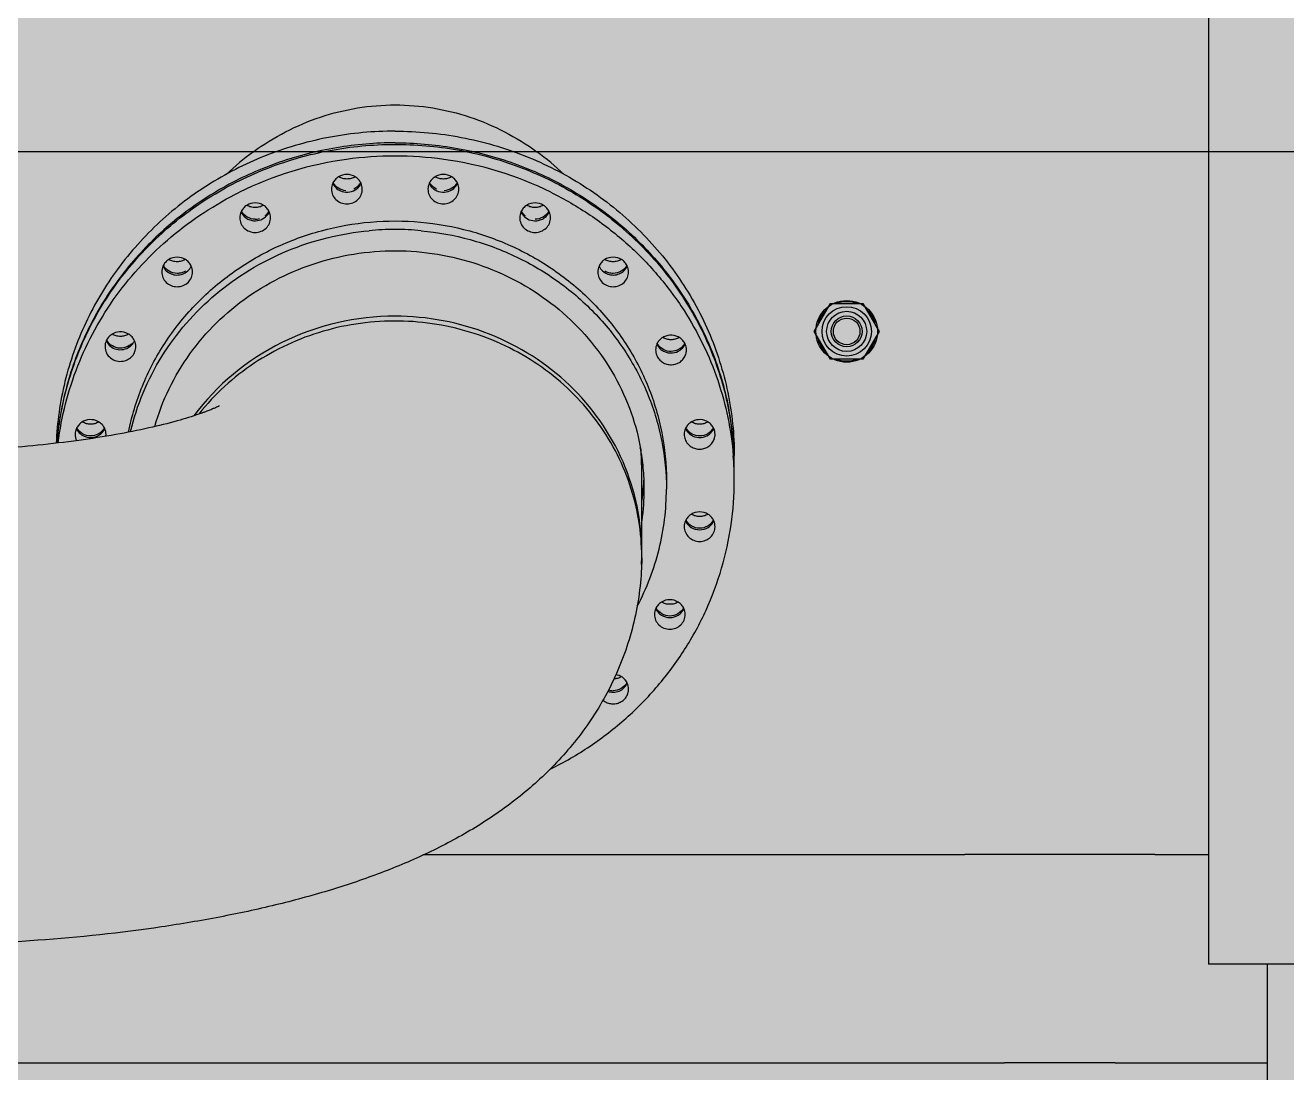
# Model space of a CAD drawing. Extents: x -18489 to 195597, y -1599 to 112111.
# Drawn here: x -14436.7 to -14306.9, y 3020.6 to 3128.3 of the extents above; entities that cross this region are included whole.
import ezdxf

# ---------------------------------------------------------------- set-up
doc = ezdxf.new("R2010")
doc.units = 0
doc.header["$LTSCALE"] = 100
for name, color, linetype in [('188K-SM-03-F10-MECH-EQ-Y2257103$0$0 Xref', 8, 'Continuous'), ('188K-SM-03-F10-MECH-EQ-Y2257103$0$M-EQU-FOUNDATION', 8, 'Continuous'), ('188K-SM-03-F10-MECH-EQ-Y2257103$0$Micron CUP L10 HVAC EQU$0$M-MECH-EQU', 136, 'Continuous'), ('188K-SM-03-F10-MECH-EQ-Y2257103$0$Micron CUP L10 HVAC EQU$0$M-PHASE1 AREA', 252, 'Continuous')]:
    doc.layers.add(name, color=color, linetype=linetype)

# ---------------------------------------------------------------- blocks, each defined once
blk = doc.blocks.new('188K-SM-03-F10-MECH-EQ-Y2257103$0$Micron CUP L10 HVAC EQU$0$A$C0c53ceb0')
at = {"layer": '188K-SM-03-F10-MECH-EQ-Y2257103$0$Micron CUP L10 HVAC EQU$0$M-PHASE1 AREA'}
for p, q in [((18281.63439, 22814.65005), (18281.63439, 21143.4106)), ((18509.19987, 21979.03032), (13383.58898, 21979.03032)), ((17876.02417, 21794.22501), (17892.84617, 21822.76994)), ((17892.84617, 21822.76994), (17925.80701, 21822.76994)), ((17925.80701, 21822.76994), (17942.62901, 21794.22501)), ((17892.84617, 21765.68008), (17876.02417, 21794.22501)), ((17942.62901, 21794.22501), (17925.80701, 21765.68008)), ((17925.80701, 21765.68008), (17892.84617, 21765.68008)), ((17696.90516, 21674.2457), (17696.88183, 21674.54353)), ((17697.59315, 21674.30295), (17697.56584, 21674.60126)), ((17698.54863, 21653.26402), (17698.51242, 21653.72633)), ((17698.54863, 21653.26402), (17698.54817, 21653.7264)), ((17698.54863, 21567.06905), (17698.54863, 21650.35721)), ((17698.38867, 21554.50704), (17698.51387, 21562.13201)), ((17473.33362, 21256.24174), (18030.99638, 21256.24174)), ((18226.19482, 21256.24174), (18030.99638, 21256.24174)), ((18226.19482, 21256.24174), (18281.63439, 21256.24174)), ((18382.32831, 21143.4106), (18281.63439, 21143.4106)), ((18341.73308, 21143.4106), (18341.73308, 19696.93438)), ((16776.01083, 21041.81762), (18071.65559, 21041.81762)), ((18185.53562, 21041.81762), (18071.65559, 21041.81762)), ((18185.53562, 21041.81762), (18341.73308, 21041.81762))]:
    blk.add_line(p, q, dxfattribs=at)
for radius in [31.71789, 25.37327, 20.61578, 15.85829, 13.67619]:
    blk.add_circle((17909.32659, 21794.22501), radius, dxfattribs=at)
for centre, radius, start, end in [((17455.89868, 21762.85243), 267.08822, 125.96385951, 133.81173744), ((17444.03774, 21614.3274), 360.1777, 97.84406711, 116.25718677), ((17444.81592, 21610.06271), 364.50875, 82.1262458, 97.8737542), ((17445.59411, 21614.3274), 360.1777, 63.74281323, 82.15593289), ((17433.73317, 21762.85243), 267.08822, 46.18826256, 54.03614049), ((17393.98118, 21940.47677), 14.63923, 155.44383434, 179.94222898), ((17396.41932, 21940.47677), 14.63923, 0.05777102, 24.55616566), ((17493.21253, 21940.47677), 14.63923, 155.44383434, 179.94222898), ((17495.65067, 21940.47677), 14.63923, 0.05777102, 24.55616566), ((17299.60656, 21911.13953), 14.63923, 155.44383434, 179.94222898), ((17300.81684, 21926.2084), 16.61113, 270.03031748, 285.36463392), ((17301.71644, 21923.33249), 14.99894, 325.23159701, 335.45378192), ((17302.04469, 21911.13953), 14.63923, 0.05777102, 24.55616566), ((17587.58716, 21911.13953), 14.63923, 155.44383434, 179.94222898), ((17587.91541, 21923.33249), 14.99894, 204.54621808, 214.76840299), ((17590.02529, 21911.13953), 14.63923, 0.05777102, 24.55616566), ((17444.82063, 21607.25376), 291.77457, 90.00092373, 95.28280198), ((17444.81122, 21607.25376), 291.77457, 84.71719802, 89.99907627), ((17219.32671, 21855.33678), 14.63923, 155.44383434, 179.94222898), ((17221.76485, 21855.33678), 14.63923, 0.05777102, 24.55616566), ((17667.867, 21855.33678), 14.63923, 155.44383434, 179.94222898), ((17670.30514, 21855.33678), 14.63923, 0.05777102, 24.55616566), ((17909.32659, 21794.22501), 30.4679, 129.86361756, 169.03080056), ((17909.32659, 21794.22501), 30.4679, 69.62238986, 110.37761014), ((17909.32659, 21794.22501), 30.4679, 10.96919944, 50.13638244), ((17160.99998, 21778.53089), 14.63923, 155.44383434, 179.94222898), ((17163.16021, 21778.41086), 14.9419, 24.53191616, 30.36360482), ((17163.43812, 21778.53089), 14.63923, 0.05777102, 24.55616566), ((17727.4128, 21775.1183), 14.63923, 155.44383434, 179.94222898), ((17727.70511, 21774.99084), 14.95808, 148.39790366, 155.46508083), ((17727.74358, 21787.3127), 15.00184, 204.54721403, 214.93760225), ((17729.85093, 21775.1183), 14.63923, 0.05777102, 24.55616566), ((17909.32659, 21794.22501), 30.4679, 190.94857173, 230.07310786), ((17909.32659, 21794.22501), 30.4679, 309.92689214, 349.05142827), ((17909.32659, 21794.22501), 30.4679, 249.65458536, 290.34541464), ((17416.2376, 21654.29061), 320.30868, 169.7534892, 174.12933822), ((17416.76413, 21654.19639), 320.84356, 169.32457942, 169.753659), ((17472.86772, 21654.19639), 320.84356, 10.246341, 10.67542058), ((17473.39425, 21654.29061), 320.30868, 5.87066178, 10.2465108), ((17415.77449, 21654.34795), 319.84212, 174.13107219, 175.50352723), ((17130.33581, 21688.24014), 14.63923, 155.44383434, 179.94222898), ((17130.34715, 21688.27177), 14.65058, 180.06597113, 205.7427147), ((17132.44316, 21700.43454), 15.00184, 325.06239775, 335.45278597), ((17132.48164, 21688.11268), 14.95808, 24.53491917, 31.60209634), ((17132.77395, 21688.24014), 14.63923, 0.05777102, 24.55616566), ((17132.9004, 21688.25903), 14.51278, 352.84551712, 359.98372186), ((17756.8579, 21688.24014), 14.63923, 155.44383434, 179.94222898), ((17757.15021, 21688.11268), 14.95808, 148.39790366, 155.46508083), ((17757.18869, 21700.43454), 15.00184, 204.54721403, 214.93760225), ((17759.29604, 21688.24014), 14.63923, 0.05777102, 24.55616566), ((17473.86895, 21654.34907), 319.83048, 4.31420991, 5.86894048), ((17465.49805, 21631.87377), 235.59669, 10.44744668, 10.66690952), ((17465.93785, 21650.32548), 232.61229, 5.91190199, 6.20748136), ((17465.8722, 21631.94063), 235.21663, 5.34866441, 10.44795648), ((17466.18326, 21650.35421), 232.36523, 1.32680645, 5.9110879), ((17465.98182, 21653.24117), 232.56699, 0.61406116, 5.19595183), ((17474.22007, 21654.37549), 319.47837, 2.15306961, 4.31422351), ((17474.01277, 21640.77065), 319.68586, 2.15427625, 4.58745173), ((17474.3342, 21652.79931), 319.3642, 0.00058432, 2.43475099), ((17474.21347, 21654.37812), 319.48486, 0.00001081, 2.15255414), ((17466.14247, 21650.35748), 232.40593, 0.7158998, 1.32576848), ((17466.12047, 21650.35721), 232.42793, 0.00000037, 0.71589748), ((17466.97608, 21653.26352), 231.57256, 0.11452574, 0.61116711), ((17467.10407, 21653.26406), 231.44457, 359.7706569, 359.99998992), ((17466.1712, 21631.98191), 234.91507, 2.60192391, 5.34543909), ((17474.37687, 21640.78365), 319.32153, 0.0004671, 2.15440139), ((17474.19185, 21654.37818), 319.50649, 359.8128419, 359.99999999), ((17466.17223, 21653.28213), 234.91404, 354.8136825, 357.39809151), ((17466.52326, 21631.99689), 234.5627, 0.00079059, 2.6021721), ((17466.20448, 21653.28193), 234.8819, 352.03970823, 354.81302085), ((17466.0467, 21632.02593), 235.03926, 352.04312689, 359.99370888), ((17756.8579, 21593.30284), 14.63923, 155.44383434, 179.94222898), ((17759.29604, 21593.30284), 14.63923, 0.05777102, 24.55616566), ((17466.12163, 21567.06905), 232.42677, 359.07944309, 359.99999921), ((17726.19373, 21503.01209), 14.63923, 155.44383434, 179.94222898), ((17728.63187, 21503.01209), 14.63923, 0.05777102, 24.55616566), ((17670.30514, 21426.2062), 14.63923, 0.05777102, 24.55616566), ((17669.09599, 21441.22209), 16.60207, 253.32914868, 269.96575743)]:
    blk.add_arc(centre, radius, start, end, dxfattribs=at)
for points, knots in [([(17299.04449, 21979.03032), (17320.02215, 21994.2408), (17366.76768, 22018.61741), (17418.91491, 22027.19158), (17444.81592, 22027.19158)], [0, 0, 0, 0, 0.5001039738, 1, 1, 1, 1]), ([(17444.81592, 22027.19158), (17470.71694, 22027.19158), (17522.86417, 22018.61741), (17569.6097, 21994.2408), (17590.58736, 21979.03032)], [0, 0, 0, 0, 0.4998960262, 1, 1, 1, 1]), ([(17444.81592, 22000.19821), (17422.58581, 22000.19821), (17389.14429, 21997.12928), (17345.84757, 21987.01635), (17303.83412, 21973.02434), (17254.26083, 21948.45038), (17210.30623, 21915.15277), (17179.63998, 21884.09188), (17152.32264, 21850.5099), (17124.62331, 21804.02897), (17103.07773, 21743.14254), (17097.05315, 21700.55307), (17096.19372, 21679.27447)], [0, 0, 0, 0, 0.1275861715, 0.1913254353, 0.2549236612, 0.3814093806, 0.5069463456, 0.5693941814, 0.6315804614, 0.7550753976, 0.8777753443, 1, 1, 1, 1]), ([(17444.81592, 22000.19821), (17467.60428, 22000.19821), (17501.89062, 21996.97214), (17546.21392, 21986.34769), (17589.15619, 21971.65667), (17639.66827, 21945.87618), (17684.139, 21911.00431), (17714.89198, 21878.54662), (17742.06691, 21843.51191), (17769.14381, 21795.13565), (17789.18043, 21732.05921), (17793.69834, 21688.20548), (17793.69834, 21666.38272)], [0, 0, 0, 0, 0.1276534598, 0.191423769, 0.2550461256, 0.3815468604, 0.5070618987, 0.5694910147, 0.6316536368, 0.7550908341, 0.8777554852, 1, 1, 1, 1]), ([(17097.04328, 21679.40476), (17098.79242, 21700.33854), (17104.55931, 21731.63369), (17118.20282, 21771.5449), (17135.76224, 21810.16973), (17164.78556, 21855.21476), (17201.98071, 21894.0616), (17235.84043, 21920.70254), (17272.30754, 21944.2658), (17321.9841, 21967.3397), (17385.7828, 21983.78826), (17451.67188, 21988.50966), (17517.3192, 21981.32931), (17580.40102, 21962.50756), (17629.10546, 21937.58936), (17664.58499, 21912.67675), (17697.3301, 21884.78851), (17732.91247, 21844.57418), (17760.07089, 21798.47524), (17776.03579, 21759.22548), (17788.0385, 21718.82673), (17792.51828, 21687.34307), (17793.41009, 21666.36642)], [0, 0, 0, 0, 0.061123741, 0.0918131301, 0.1225904525, 0.1844001923, 0.2467110806, 0.2780957875, 0.3096045944, 0.3728856379, 0.436501361, 0.5002857139, 0.5640502273, 0.6276090599, 0.6908037612, 0.722262052, 0.7535935362, 0.8157970319, 0.8775113084, 0.9082499217, 0.9389086772, 1, 1, 1, 1]), ([(17444.81592, 21988.19366), (17424.60764, 21988.19366), (17384.16075, 21984.82462), (17325.3501, 21969.80717), (17270.10983, 21945.27328), (17220.12624, 21911.95131), (17176.90622, 21870.83639), (17141.76474, 21823.153), (17115.78151, 21770.36123), (17105.06793, 21732.69832), (17101.47361, 21713.63108)], [0, 0, 0, 0, 0.1273462994, 0.2543739705, 0.3808008678, 0.5064131939, 0.6310918065, 0.7548281963, 0.8777279308, 1, 1, 1, 1]), ([(17444.81592, 21988.19366), (17465.02421, 21988.19366), (17505.4711, 21984.82462), (17564.28175, 21969.80717), (17619.52202, 21945.27328), (17669.50561, 21911.95131), (17712.72563, 21870.83639), (17747.86711, 21823.153), (17773.85034, 21770.36123), (17784.56392, 21732.69832), (17788.15824, 21713.63108)], [0, 0, 0, 0, 0.1273462994, 0.2543739705, 0.3808008678, 0.5064131939, 0.6310918065, 0.7548281963, 0.8777279308, 1, 1, 1, 1]), ([(17409.7345, 21946.56062), (17409.12052, 21947.90626), (17407.46364, 21950.44302), (17402.83901, 21954.35353), (17395.20025, 21956.53795), (17387.56149, 21954.35353), (17382.93686, 21950.44302), (17381.27998, 21947.90626), (17380.666, 21946.56062)], [0, 0, 0, 0, 0.1235049458, 0.2485924549, 0.5, 0.7514075451, 0.8764950542, 1, 1, 1, 1]), ([(17380.666, 21946.43876), (17381.55396, 21944.49263), (17384.23646, 21940.92111), (17388.13451, 21938.76479), (17390.21057, 21938.10664)], [0, 0, 0, 0, 0.4955118778, 1, 1, 1, 1]), ([(17394.22186, 21938.96633), (17391.53055, 21939.12654), (17386.18728, 21940.77915), (17382.33254, 21944.86473), (17381.08511, 21947.19459)], [0, 0, 0, 0, 0.5049905933, 1, 1, 1, 1]), ([(17395.20025, 21950.94171), (17393.74464, 21950.94171), (17390.82923, 21951.32688), (17388.1172, 21952.46714), (17386.87138, 21953.2029)], [0, 0, 0, 0, 0.5015071564, 1, 1, 1, 1]), ([(17403.52912, 21953.2029), (17402.2833, 21952.46714), (17399.57127, 21951.32688), (17396.65586, 21950.94171), (17395.20025, 21950.94171)], [0, 0, 0, 0, 0.4984928436, 1, 1, 1, 1]), ([(17409.31538, 21947.19459), (17408.54821, 21945.76171), (17406.51641, 21943.11402), (17403.76047, 21941.23906), (17402.27319, 21940.52996)], [0, 0, 0, 0, 0.4965875203, 1, 1, 1, 1]), ([(17405.33856, 21940.84127), (17405.81037, 21941.2165), (17407.59032, 21942.80639), (17408.99482, 21944.81761), (17409.7345, 21946.43876)], [0, 0, 0, 0, 0.2527866252, 1, 1, 1, 1]), ([(17508.96585, 21946.56062), (17508.35187, 21947.90626), (17506.69499, 21950.44302), (17502.07036, 21954.35353), (17494.4316, 21956.53795), (17486.79284, 21954.35353), (17482.16821, 21950.44302), (17480.51133, 21947.90626), (17479.89735, 21946.56062)], [0, 0, 0, 0, 0.1235049458, 0.2485924549, 0.5, 0.7514075451, 0.8764950542, 1, 1, 1, 1]), ([(17479.89735, 21946.43876), (17480.63703, 21944.81761), (17482.04153, 21942.80639), (17483.82148, 21941.2165), (17484.29329, 21940.84127)], [0, 0, 0, 0, 0.7472133748, 1, 1, 1, 1]), ([(17487.35866, 21940.52996), (17485.87138, 21941.23906), (17483.11544, 21943.11402), (17481.08364, 21945.76171), (17480.31647, 21947.19459)], [0, 0, 0, 0, 0.5034124797, 1, 1, 1, 1]), ([(17494.4316, 21950.94171), (17492.97599, 21950.94171), (17490.06058, 21951.32688), (17487.34855, 21952.46714), (17486.10273, 21953.2029)], [0, 0, 0, 0, 0.5015071564, 1, 1, 1, 1]), ([(17502.76047, 21953.2029), (17501.51465, 21952.46714), (17498.80262, 21951.32688), (17495.88721, 21950.94171), (17494.4316, 21950.94171)], [0, 0, 0, 0, 0.4984928436, 1, 1, 1, 1]), ([(17508.54674, 21947.19459), (17507.29931, 21944.86473), (17503.44457, 21940.77915), (17498.1013, 21939.12654), (17495.40999, 21938.96633)], [0, 0, 0, 0, 0.4950094067, 1, 1, 1, 1]), ([(17499.42128, 21938.10664), (17501.49734, 21938.76479), (17505.39539, 21940.92111), (17508.07789, 21944.49263), (17508.96585, 21946.43876)], [0, 0, 0, 0, 0.5044881222, 1, 1, 1, 1]), ([(17098.30121, 21679.60795), (17099.95408, 21693.11168), (17104.99827, 21719.97388), (17117.62482, 21759.02096), (17135.13749, 21796.30913), (17164.67189, 21842.98367), (17212.48554, 21894.26861), (17259.62699, 21924.9522), (17284.6947, 21937.34098)], [0, 0, 0, 0, 0.1233215172, 0.2469629563, 0.3710601818, 0.4957228316, 0.7465314553, 1, 1, 1, 1]), ([(17379.34196, 21940.49153), (17379.34196, 21938.51458), (17380.18091, 21934.49046), (17383.73506, 21929.44815), (17389.0099, 21926.09731), (17395.20025, 21924.92869), (17401.3906, 21926.09731), (17406.66544, 21929.44815), (17410.21959, 21934.49046), (17411.05854, 21938.51458), (17411.05854, 21940.49153)], [0, 0, 0, 0, 0.1224486041, 0.246389091, 0.3724573151, 0.5, 0.6275426849, 0.753610909, 0.8775513959, 1, 1, 1, 1]), ([(17390.21057, 21938.10664), (17392.73675, 21937.30579), (17398.24115, 21936.93722), (17403.28003, 21939.20412), (17405.33856, 21940.84127)], [0, 0, 0, 0, 0.5018868758, 1, 1, 1, 1]), ([(17478.57331, 21940.49153), (17478.57331, 21938.51458), (17479.41226, 21934.49046), (17482.96641, 21929.44815), (17488.24125, 21926.09731), (17494.4316, 21924.92869), (17500.62195, 21926.09731), (17505.89679, 21929.44815), (17509.45094, 21934.49046), (17510.28989, 21938.51458), (17510.28989, 21940.49153)], [0, 0, 0, 0, 0.1224486041, 0.246389091, 0.3724573151, 0.5, 0.6275426849, 0.753610909, 0.8775513959, 1, 1, 1, 1]), ([(17484.29329, 21940.84127), (17486.35182, 21939.20412), (17491.3907, 21936.93722), (17496.8951, 21937.30579), (17499.42128, 21938.10664)], [0, 0, 0, 0, 0.4981131242, 1, 1, 1, 1]), ([(17604.93715, 21937.34098), (17618.90613, 21930.43733), (17645.89356, 21914.81088), (17682.76601, 21886.28849), (17715.27817, 21853.25434), (17733.70643, 21828.53651), (17741.98738, 21815.65566)], [0, 0, 0, 0, 0.2521553645, 0.5029172543, 0.7521934719, 1, 1, 1, 1]), ([(17315.35987, 21917.22338), (17314.7459, 21918.56902), (17313.08901, 21921.10578), (17308.46439, 21925.01629), (17300.82563, 21927.20071), (17293.18687, 21925.01629), (17288.56224, 21921.10578), (17286.90535, 21918.56902), (17286.29138, 21917.22338)], [0, 0, 0, 0, 0.1235049458, 0.2485924549, 0.5, 0.7514075451, 0.8764950542, 1, 1, 1, 1]), ([(17300.82563, 21921.60182), (17299.36956, 21921.60182), (17296.45324, 21921.98722), (17293.74049, 21923.12819), (17292.49441, 21923.8644)], [0, 0, 0, 0, 0.5015082588, 1, 1, 1, 1]), ([(17309.15685, 21923.8644), (17307.91077, 21923.12819), (17305.19801, 21921.98722), (17302.2817, 21921.60182), (17300.82563, 21921.60182)], [0, 0, 0, 0, 0.4984917412, 1, 1, 1, 1]), ([(17603.34047, 21917.22338), (17602.7265, 21918.56902), (17601.06961, 21921.10578), (17596.44498, 21925.01629), (17588.80622, 21927.20071), (17581.16746, 21925.01629), (17576.54284, 21921.10578), (17574.88595, 21918.56902), (17574.27198, 21917.22338)], [0, 0, 0, 0, 0.1235049458, 0.2485924549, 0.5, 0.7514075451, 0.8764950542, 1, 1, 1, 1]), ([(17588.80622, 21921.60182), (17587.35015, 21921.60182), (17584.43384, 21921.98722), (17581.72108, 21923.12819), (17580.475, 21923.8644)], [0, 0, 0, 0, 0.5015082588, 1, 1, 1, 1]), ([(17597.13744, 21923.8644), (17595.89136, 21923.12819), (17593.17861, 21921.98722), (17590.26229, 21921.60182), (17588.80622, 21921.60182)], [0, 0, 0, 0, 0.4984917412, 1, 1, 1, 1]), ([(17170.60619, 21690.58363), (17173.81102, 21706.73665), (17180.9989, 21730.62187), (17194.95055, 21760.61944), (17211.78478, 21789.3632), (17237.9532, 21822.30991), (17276.28777, 21855.54446), (17320.32847, 21881.479), (17368.57339, 21899.23682), (17419.39132, 21908.22901), (17471.06663, 21908.15592), (17521.85662, 21899.02021), (17570.04698, 21881.12533), (17614.00663, 21855.06821), (17652.24229, 21821.71713), (17683.4434, 21782.20342), (17702.72916, 21745.15749), (17713.6601, 21713.92367), (17721.52416, 21681.93804), (17723.9219, 21657.20281), (17723.9219, 21640.78625)], [0, 0, 0, 0, 0.0612321628, 0.0920055563, 0.122882327, 0.1849223033, 0.2474678139, 0.3104970215, 0.3739240748, 0.4376115067, 0.5013885597, 0.5650731046, 0.6284947498, 0.6915167229, 0.7540541197, 0.8160861886, 0.8776605985, 0.9083438815, 0.9389586631, 1, 1, 1, 1]), ([(17284.96733, 21911.15429), (17284.96733, 21909.17734), (17285.80629, 21905.15322), (17289.36044, 21900.1109), (17294.63527, 21896.76006), (17300.82563, 21895.59145), (17307.01598, 21896.76006), (17312.29082, 21900.1109), (17315.84496, 21905.15322), (17316.68392, 21909.17734), (17316.68392, 21911.15429)], [0, 0, 0, 0, 0.1224486041, 0.246389091, 0.3724573151, 0.5, 0.6275426849, 0.753610909, 0.8775513959, 1, 1, 1, 1]), ([(17286.29138, 21917.10152), (17286.92115, 21915.72126), (17288.63003, 21913.12322), (17292.23703, 21910.15098), (17296.58582, 21908.31776), (17299.73498, 21907.961), (17301.29912, 21908.00555)], [0, 0, 0, 0, 0.2457383935, 0.4947076363, 0.7465485158, 1, 1, 1, 1]), ([(17300.82563, 21909.59727), (17297.96973, 21909.59727), (17292.20539, 21911.09979), (17288.03076, 21915.38827), (17286.70987, 21917.85586)], [0, 0, 0, 0, 0.5050408316, 1, 1, 1, 1]), ([(17301.29912, 21908.00555), (17303.79046, 21908.07652), (17308.76956, 21909.35787), (17312.64003, 21912.76607), (17314.03753, 21914.77918)], [0, 0, 0, 0, 0.504219337, 1, 1, 1, 1]), ([(17314.94139, 21917.85586), (17314.17591, 21916.42586), (17312.82335, 21914.66453), (17311.16964, 21913.25775), (17310.73481, 21912.92466)], [0, 0, 0, 0, 0.7475504392, 1, 1, 1, 1]), ([(17572.94793, 21911.15429), (17572.94793, 21909.17734), (17573.78689, 21905.15322), (17577.34103, 21900.1109), (17582.61587, 21896.76006), (17588.80622, 21895.59145), (17594.99658, 21896.76006), (17600.27141, 21900.1109), (17603.82556, 21905.15322), (17604.66452, 21909.17734), (17604.66452, 21911.15429)], [0, 0, 0, 0, 0.1224486041, 0.246389091, 0.3724573151, 0.5, 0.6275426849, 0.753610909, 0.8775513959, 1, 1, 1, 1]), ([(17578.89704, 21912.92466), (17578.46221, 21913.25775), (17576.8085, 21914.66453), (17575.45594, 21916.42586), (17574.69046, 21917.85586)], [0, 0, 0, 0, 0.2524495608, 1, 1, 1, 1]), ([(17575.59432, 21914.77918), (17576.99182, 21912.76607), (17580.86229, 21909.35787), (17585.84139, 21908.07652), (17588.33273, 21908.00555)], [0, 0, 0, 0, 0.495780663, 1, 1, 1, 1]), ([(17588.33273, 21908.00555), (17589.89687, 21907.961), (17593.04603, 21908.31776), (17597.39482, 21910.15098), (17601.00182, 21913.12322), (17602.7107, 21915.72126), (17603.34047, 21917.10152)], [0, 0, 0, 0, 0.2534514842, 0.5052923637, 0.7542616065, 1, 1, 1, 1]), ([(17602.92198, 21917.85586), (17601.60109, 21915.38827), (17597.42646, 21911.09979), (17591.66212, 21909.59727), (17588.80622, 21909.59727)], [0, 0, 0, 0, 0.4949591684, 1, 1, 1, 1]), ([(17172.62787, 21691.08352), (17175.85032, 21704.67125), (17184.55188, 21731.4355), (17203.93118, 21769.02449), (17229.19248, 21803.26456), (17259.71011, 21833.30775), (17294.73416, 21858.42967), (17333.41117, 21878.02237), (17374.78549, 21891.61261), (17403.49964, 21896.45177), (17417.95645, 21897.78899)], [0, 0, 0, 0, 0.122453682, 0.2455078146, 0.3693243169, 0.493988529, 0.6195025587, 0.7457869143, 0.8726892797, 1, 1, 1, 1]), ([(17471.6754, 21897.78899), (17488.69956, 21896.21429), (17522.47653, 21890.06036), (17570.52965, 21872.10152), (17614.3669, 21846.01481), (17652.48284, 21812.67087), (17683.58416, 21773.18755), (17706.60206, 21728.88886), (17720.74129, 21681.30057), (17723.9219, 21648.38795), (17723.9219, 21632.00013)], [0, 0, 0, 0, 0.1277421865, 0.2549540741, 0.3813632505, 0.5068011352, 0.6312273151, 0.7547379069, 0.8775552557, 1, 1, 1, 1]), ([(17197.55541, 21696.43913), (17201.34426, 21709.74662), (17211.31281, 21735.82672), (17232.84325, 21771.84914), (17260.38201, 21803.90154), (17293.13608, 21831.06439), (17330.17438, 21852.57928), (17370.44632, 21867.84398), (17412.81439, 21876.43286), (17456.08393, 21878.10671), (17499.0361, 21872.8194), (17540.4605, 21860.71741), (17579.18819, 21842.13848), (17614.12332, 21817.60079), (17644.27299, 21787.79273), (17668.77764, 21753.5487), (17686.93007, 21715.85282), (17694.46844, 21689.04827), (17697.0236, 21675.4825)], [0, 0, 0, 0, 0.0612254143, 0.1228086218, 0.1848268509, 0.2473072157, 0.3102247239, 0.3735061271, 0.4370388068, 0.5006832205, 0.5642880484, 0.6277061202, 0.6908101283, 0.7535065889, 0.8157465086, 0.877531879, 0.9389163739, 1, 1, 1, 1]), ([(17235.08002, 21861.42063), (17234.46605, 21862.76627), (17232.80916, 21865.30303), (17228.18454, 21869.21354), (17220.54578, 21871.39796), (17212.90702, 21869.21354), (17208.28239, 21865.30303), (17206.6255, 21862.76627), (17206.01153, 21861.42063)], [0, 0, 0, 0, 0.1235049458, 0.2485924549, 0.5, 0.7514075451, 0.8764950542, 1, 1, 1, 1]), ([(17220.54578, 21865.79401), (17219.08884, 21865.79401), (17216.17078, 21866.17988), (17213.45666, 21867.32219), (17212.21009, 21868.05923)], [0, 0, 0, 0, 0.5015103553, 1, 1, 1, 1]), ([(17228.88147, 21868.05923), (17227.63489, 21867.32219), (17224.92077, 21866.17988), (17222.00271, 21865.79401), (17220.54578, 21865.79401)], [0, 0, 0, 0, 0.4984896447, 1, 1, 1, 1]), ([(17683.62032, 21861.42063), (17683.00635, 21862.76627), (17681.34946, 21865.30303), (17676.72483, 21869.21354), (17669.08607, 21871.39796), (17661.44731, 21869.21354), (17656.82269, 21865.30303), (17655.1658, 21862.76627), (17654.55183, 21861.42063)], [0, 0, 0, 0, 0.1235049458, 0.2485924549, 0.5, 0.7514075451, 0.8764950542, 1, 1, 1, 1]), ([(17669.08607, 21865.79401), (17667.62914, 21865.79401), (17664.71108, 21866.17988), (17661.99696, 21867.32219), (17660.75038, 21868.05923)], [0, 0, 0, 0, 0.5015103553, 1, 1, 1, 1]), ([(17677.42176, 21868.05923), (17676.17519, 21867.32219), (17673.46107, 21866.17988), (17670.54301, 21865.79401), (17669.08607, 21865.79401)], [0, 0, 0, 0, 0.4984896447, 1, 1, 1, 1]), ([(17204.68748, 21855.35154), (17204.68748, 21853.37459), (17205.52644, 21849.35047), (17209.08059, 21844.30816), (17214.35542, 21840.95732), (17220.54578, 21839.7887), (17226.73613, 21840.95732), (17232.01097, 21844.30816), (17235.56511, 21849.35047), (17236.40407, 21853.37459), (17236.40407, 21855.35154)], [0, 0, 0, 0, 0.1224486041, 0.246389091, 0.3724573151, 0.5, 0.6275426849, 0.753610909, 0.8775513959, 1, 1, 1, 1]), ([(17206.01153, 21861.29877), (17206.81279, 21859.54267), (17209.15303, 21856.29064), (17214.22009, 21853.06075), (17220.15484, 21851.83473), (17224.17819, 21852.4767), (17226.05069, 21853.13943)], [0, 0, 0, 0, 0.2454658543, 0.4949992058, 0.7474046625, 1, 1, 1, 1]), ([(17220.54578, 21853.78947), (17217.68946, 21853.78947), (17211.92427, 21855.29244), (17207.74949, 21859.58211), (17206.42883, 21862.05028)], [0, 0, 0, 0, 0.505041942, 1, 1, 1, 1]), ([(17229.06745, 21856.16637), (17227.80077, 21855.39394), (17225.02961, 21854.19478), (17222.0389, 21853.78947), (17220.54578, 21853.78947)], [0, 0, 0, 0, 0.49840225, 1, 1, 1, 1]), ([(17226.05069, 21853.13943), (17228.01877, 21853.836), (17231.69312, 21855.99423), (17234.22831, 21859.43207), (17235.08002, 21861.29877)], [0, 0, 0, 0, 0.504333691, 1, 1, 1, 1]), ([(17653.22778, 21855.35154), (17653.22778, 21853.37459), (17654.06674, 21849.35047), (17657.62088, 21844.30816), (17662.89572, 21840.95732), (17669.08607, 21839.7887), (17675.27643, 21840.95732), (17680.55126, 21844.30816), (17684.10541, 21849.35047), (17684.94437, 21853.37459), (17684.94437, 21855.35154)], [0, 0, 0, 0, 0.1224486041, 0.246389091, 0.3724573151, 0.5, 0.6275426849, 0.753610909, 0.8775513959, 1, 1, 1, 1]), ([(17654.55183, 21861.29877), (17655.40354, 21859.43207), (17657.93873, 21855.99423), (17661.61308, 21853.836), (17663.58116, 21853.13943)], [0, 0, 0, 0, 0.495666309, 1, 1, 1, 1]), ([(17669.08607, 21853.78947), (17667.59295, 21853.78947), (17664.60224, 21854.19478), (17661.83108, 21855.39394), (17660.5644, 21856.16637)], [0, 0, 0, 0, 0.50159775, 1, 1, 1, 1]), ([(17663.58116, 21853.13943), (17665.45366, 21852.4767), (17669.47701, 21851.83473), (17675.41176, 21853.06075), (17680.47882, 21856.29064), (17682.81906, 21859.54267), (17683.62032, 21861.29877)], [0, 0, 0, 0, 0.2525953375, 0.5050007942, 0.7545341457, 1, 1, 1, 1]), ([(17683.20302, 21862.05028), (17681.88236, 21859.58211), (17677.70758, 21855.29244), (17671.94239, 21853.78947), (17669.08607, 21853.78947)], [0, 0, 0, 0, 0.494958058, 1, 1, 1, 1]), ([(17741.98738, 21815.65566), (17756.35279, 21793.31058), (17779.70823, 21745.1158), (17790.56319, 21692.65174), (17792.67449, 21666.33932)], [0, 0, 0, 0, 0.501580557, 1, 1, 1, 1]), ([(17444.81592, 21809.82196), (17404.94516, 21809.82196), (17324.72832, 21791.61094), (17261.18267, 21738.98723), (17237.82566, 21707.46792)], [0, 0, 0, 0, 0.5040483323, 1, 1, 1, 1]), ([(17698.51387, 21562.13201), (17698.51387, 21574.71291), (17696.45675, 21599.95037), (17687.27927, 21636.83438), (17672.23482, 21671.91228), (17651.69361, 21704.32122), (17626.15788, 21733.28301), (17596.24931, 21758.10081), (17562.69333, 21778.18026), (17526.30116, 21793.04193), (17487.9494, 21802.33219), (17448.5599, 21805.83021), (17409.07921, 21803.45299), (17370.45578, 21795.25722), (17333.61801, 21781.43871), (17299.45024, 21762.32352), (17268.78476, 21738.37777), (17251.09344, 21719.48733), (17243.08469, 21709.45823)], [0, 0, 0, 0, 0.0608638012, 0.1218624973, 0.1831138501, 0.2447109381, 0.3067145859, 0.3691462415, 0.4319832215, 0.495164484, 0.5586000984, 0.6221773201, 0.6857676412, 0.7492410328, 0.8124810257, 0.8753929978, 0.9379096103, 1, 1, 1, 1]), ([(17698.5484, 21567.06905), (17698.5484, 21598.69705), (17685.13136, 21663.0818), (17628.24187, 21743.76631), (17543.95035, 21797.37506), (17477.76321, 21809.82196), (17444.81592, 21809.82196)], [0, 0, 0, 0, 0.2448711985, 0.4927776942, 0.7449145841, 1, 1, 1, 1]), ([(17176.0526, 21785.96377), (17175.33395, 21787.19059), (17173.5219, 21789.46362), (17168.80115, 21792.84842), (17161.4011, 21794.49768), (17154.19215, 21792.15803), (17149.83992, 21788.33697), (17148.27249, 21785.90276), (17147.68481, 21784.61473)], [0, 0, 0, 0, 0.1238341682, 0.2491863083, 0.5008102773, 0.7518735874, 0.8766923129, 1, 1, 1, 1]), ([(17162.21905, 21788.98116), (17160.76092, 21788.98116), (17157.84048, 21789.36766), (17155.12446, 21790.51183), (17153.87721, 21791.25002)], [0, 0, 0, 0, 0.5015132402, 1, 1, 1, 1]), ([(17170.56089, 21791.25002), (17169.31365, 21790.51183), (17166.59763, 21789.36766), (17163.67718, 21788.98116), (17162.21905, 21788.98116)], [0, 0, 0, 0, 0.4984867598, 1, 1, 1, 1]), ([(17743.16611, 21781.20214), (17742.58402, 21782.47791), (17741.0354, 21784.89023), (17736.74048, 21788.69118), (17729.6229, 21791.06059), (17722.278, 21789.5204), (17717.54405, 21786.24603), (17715.7038, 21784.02972), (17714.9652, 21782.82912)], [0, 0, 0, 0, 0.1232673086, 0.2480304138, 0.4990194098, 0.7506821655, 0.8760898257, 1, 1, 1, 1]), ([(17146.36076, 21778.54565), (17146.36076, 21776.33386), (17147.42049, 21771.81367), (17151.83731, 21766.43258), (17158.1742, 21763.36338), (17162.92569, 21763.22807), (17165.19448, 21763.64312)], [0, 0, 0, 0, 0.2444181924, 0.4924632336, 0.7451219238, 1, 1, 1, 1]), ([(17147.68481, 21784.49288), (17148.64268, 21782.39351), (17151.62755, 21778.56531), (17158.13915, 21775.36574), (17165.43273, 21775.16721), (17169.94099, 21777.11418), (17171.84382, 21778.50393)], [0, 0, 0, 0, 0.245766693, 0.4962636746, 0.7490423079, 1, 1, 1, 1]), ([(17162.21905, 21776.97662), (17159.36217, 21776.97662), (17153.59579, 21778.4802), (17149.42081, 21782.77154), (17148.10047, 21785.24049)], [0, 0, 0, 0, 0.5050434702, 1, 1, 1, 1]), ([(17173.59966, 21781.58334), (17172.12337, 21780.12843), (17168.52859, 21777.77996), (17164.31722, 21776.97662), (17162.21905, 21776.97662)], [0, 0, 0, 0, 0.4969497169, 1, 1, 1, 1]), ([(17165.19448, 21763.64312), (17166.97264, 21763.96842), (17170.42786, 21765.2089), (17174.65638, 21768.65149), (17177.43248, 21773.27322), (17178.07735, 21776.80441), (17178.07735, 21778.54565)], [0, 0, 0, 0, 0.2549021615, 0.5065524317, 0.754465022, 1, 1, 1, 1]), ([(17171.84382, 21778.50393), (17172.90053, 21779.2757), (17174.81835, 21781.08113), (17176.21612, 21783.31555), (17176.7533, 21784.49288)], [0, 0, 0, 0, 0.5027764233, 1, 1, 1, 1]), ([(17728.63187, 21773.55585), (17725.99381, 21773.55585), (17720.6802, 21774.83379), (17716.60924, 21778.50967), (17715.19037, 21780.67815), (17714.92493, 21781.08384), (17714.68043, 21781.50167), (17714.45396, 21781.92995)], [0, 0, 0, 0, 0.504458107, 1, 1, 1, 1.092707435, 1.092707435, 1.092707435, 1.092707435]), ([(17715.44543, 21778.72138), (17716.23377, 21777.5929), (17718.14164, 21775.53003), (17722.89885, 21772.5503), (17730.08782, 21771.29563), (17736.95926, 21773.73959), (17741.1008, 21777.4844), (17742.5991, 21779.83758), (17743.16611, 21781.08029)], [0, 0, 0, 0, 0.1241204038, 0.2496757387, 0.501431572, 0.7522206917, 0.876837685, 1, 1, 1, 1]), ([(17728.63187, 21785.5604), (17727.17234, 21785.5604), (17724.24907, 21785.94764), (17721.53084, 21787.09398), (17720.2828, 21787.83354)], [0, 0, 0, 0, 0.5015166306, 1, 1, 1, 1]), ([(17736.98093, 21787.83354), (17735.73289, 21787.09398), (17733.01466, 21785.94764), (17730.09139, 21785.5604), (17728.63187, 21785.5604)], [0, 0, 0, 0, 0.4984833694, 1, 1, 1, 1]), ([(17742.75238, 21781.82332), (17741.43241, 21779.35345), (17737.2572, 21775.06016), (17731.48942, 21773.55585), (17728.63187, 21773.55585)], [0, 0, 0, 0, 0.4949547334, 1, 1, 1, 1]), ([(17712.77357, 21775.13306), (17712.77357, 21773.41046), (17713.40196, 21769.921), (17715.20934, 21766.87514), (17716.3368, 21765.55121)], [0, 0, 0, 0, 0.4976368786, 1, 1, 1, 1]), ([(17716.3368, 21765.55121), (17717.36562, 21764.34311), (17719.83139, 21762.22306), (17724.30887, 21760.28772), (17729.18598, 21759.73084), (17734.01153, 21760.60665), (17738.3431, 21762.83593), (17741.77591, 21766.22225), (17743.98231, 21770.44965), (17744.49016, 21773.58353), (17744.49016, 21775.13306)], [0, 0, 0, 0, 0.1247447339, 0.2509978592, 0.3780998751, 0.5050896637, 0.6310448548, 0.7554104632, 0.8781856117, 1, 1, 1, 1]), ([(17249.60568, 21711.45099), (17247.56888, 21710.69107), (17245.52443, 21709.95305), (17243.47231, 21709.23698), (17235.96335, 21706.61678), (17218.78662, 21701.36698), (17190.10406, 21694.27708), (17156.33321, 21687.5919), (17104.25468, 21679.49341), (17033.26814, 21672.5265), (16974.82807, 21670.48178), (16944.66539, 21670.3335)], [-0.0215616488, -0.0215616488, -0.0215616488, -0.0215616488, 0, 0, 0, 0.0788967443, 0.178041664, 0.2929992503, 0.420300963, 0.7007707098, 1, 1, 1, 1]), ([(17263.14961, 21717.22998), (17263.32501, 21717.33765), (17263.94758, 21717.6961), (17262.84367, 21717.09028), (17261.89692, 21716.63424), (17259.6161, 21715.54662), (17256.74431, 21714.2945), (17252.9725, 21712.74242), (17248.48285, 21711.02156), (17245.22055, 21709.84701), (17243.47231, 21709.23698)], [0, 0, 0, 0, 0.0274613751, 0.0459763075, 0.1085404823, 0.2130478746, 0.3569991765, 0.5377976464, 0.7529427806, 1, 1, 1, 1]), ([(17145.22155, 21695.95097), (17144.48295, 21697.15157), (17142.6427, 21699.36787), (17137.90874, 21702.64224), (17130.56384, 21704.18243), (17123.44626, 21701.81302), (17119.15134, 21698.01207), (17117.60272, 21695.59975), (17117.02063, 21694.32399)], [0, 0, 0, 0, 0.1239101743, 0.2493178345, 0.5009805902, 0.7519695862, 0.8767326914, 1, 1, 1, 1]), ([(17131.55488, 21698.68224), (17130.09535, 21698.68224), (17127.17209, 21699.06948), (17124.45385, 21700.21583), (17123.20581, 21700.95538)], [0, 0, 0, 0, 0.5015166306, 1, 1, 1, 1]), ([(17139.90394, 21700.95538), (17138.65591, 21700.21583), (17135.93767, 21699.06948), (17133.01441, 21698.68224), (17131.55488, 21698.68224)], [0, 0, 0, 0, 0.4984833694, 1, 1, 1, 1]), ([(17772.61122, 21694.32399), (17772.02913, 21695.59975), (17770.48051, 21698.01207), (17766.18559, 21701.81302), (17759.06801, 21704.18243), (17751.72311, 21702.64224), (17746.98915, 21699.36787), (17745.1489, 21697.15157), (17744.4103, 21695.95097)], [0, 0, 0, 0, 0.1232673086, 0.2480304138, 0.4990194098, 0.7506821655, 0.8760898257, 1, 1, 1, 1]), ([(17758.07697, 21698.68224), (17756.61744, 21698.68224), (17753.69418, 21699.06948), (17750.97594, 21700.21583), (17749.72791, 21700.95538)], [0, 0, 0, 0, 0.5015166306, 1, 1, 1, 1]), ([(17766.42604, 21700.95538), (17765.178, 21700.21583), (17762.45976, 21699.06948), (17759.5365, 21698.68224), (17758.07697, 21698.68224)], [0, 0, 0, 0, 0.4984833694, 1, 1, 1, 1]), ([(17117.02063, 21694.20213), (17117.58764, 21692.95942), (17119.08594, 21690.60625), (17123.22749, 21686.86143), (17130.09893, 21684.41748), (17137.28789, 21685.67215), (17142.0451, 21688.65187), (17143.95297, 21690.71474), (17144.74131, 21691.84323)], [0, 0, 0, 0, 0.123162315, 0.2477793083, 0.498568428, 0.7503242613, 0.8758795962, 1, 1, 1, 1]), ([(17131.55488, 21686.6777), (17128.69732, 21686.6777), (17122.92955, 21688.182), (17118.75434, 21692.47529), (17117.43437, 21694.94517)], [0, 0, 0, 0, 0.5050452666, 1, 1, 1, 1]), ([(17144.99637, 21693.8), (17143.57751, 21691.63151), (17139.50654, 21687.95563), (17134.19293, 21686.6777), (17131.55488, 21686.6777)], [0, 0, 0, 0, 0.495541893, 1, 1, 1, 1]), ([(17742.21868, 21688.2549), (17742.21868, 21686.53231), (17742.84707, 21683.04284), (17744.65444, 21679.99698), (17745.78191, 21678.67305)], [0, 0, 0, 0, 0.4976368786, 1, 1, 1, 1]), ([(17758.07697, 21686.6777), (17755.43892, 21686.6777), (17750.12531, 21687.95563), (17746.05434, 21691.63151), (17744.63548, 21693.8), (17744.37003, 21694.20568), (17744.12554, 21694.62351), (17743.89907, 21695.05179)], [0, 0, 0, 0, 0.504458107, 1, 1, 1, 1.092707435, 1.092707435, 1.092707435, 1.092707435]), ([(17744.89054, 21691.84323), (17745.67888, 21690.71474), (17747.58675, 21688.65187), (17752.34396, 21685.67215), (17759.53292, 21684.41748), (17766.40436, 21686.86143), (17770.54591, 21690.60625), (17772.04421, 21692.95942), (17772.61122, 21694.20213)], [0, 0, 0, 0, 0.1241204038, 0.2496757387, 0.501431572, 0.7522206917, 0.876837685, 1, 1, 1, 1]), ([(17745.78191, 21678.67305), (17746.81072, 21677.46496), (17749.2765, 21675.34491), (17753.75398, 21673.40957), (17758.63108, 21672.85268), (17763.45664, 21673.7285), (17767.7882, 21675.95777), (17771.22102, 21679.3441), (17773.42741, 21683.5715), (17773.93527, 21686.70537), (17773.93527, 21688.2549)], [0, 0, 0, 0, 0.1247447339, 0.2509978592, 0.3780998751, 0.5050896637, 0.6310448548, 0.7554104632, 0.8781856117, 1, 1, 1, 1]), ([(17772.19748, 21694.94517), (17770.87751, 21692.47529), (17766.7023, 21688.182), (17760.93453, 21686.6777), (17758.07697, 21686.6777)], [0, 0, 0, 0, 0.4949547334, 1, 1, 1, 1]), ([(17604.41914, 21343.97603), (17618.53538, 21350.92391), (17645.80254, 21366.67625), (17683.02438, 21395.48556), (17715.8013, 21428.89876), (17743.50703, 21466.28827), (17765.62074, 21506.95625), (17781.72342, 21550.14345), (17791.50923, 21595.02719), (17793.6984, 21625.55675), (17793.6984, 21640.78625)], [0, 0, 0, 0, 0.1273387268, 0.2539671769, 0.3798380124, 0.5049601373, 0.6293988515, 0.7532718698, 0.8767399824, 1, 1, 1, 1]), ([(17693.90375, 21511.53083), (17703.6659, 21530.00675), (17718.78461, 21569.35445), (17723.9219, 21611.20408), (17723.9219, 21632.00013)], [0, 0, 0, 0, 0.5012033861, 1, 1, 1, 1]), ([(17772.61122, 21599.38668), (17771.99725, 21600.73232), (17770.34036, 21603.26908), (17765.71573, 21607.17959), (17758.07697, 21609.36402), (17750.43821, 21607.17959), (17745.81358, 21603.26908), (17744.1567, 21600.73232), (17743.54272, 21599.38668)], [0, 0, 0, 0, 0.1235049458, 0.2485924549, 0.5, 0.7514075451, 0.8764950542, 1, 1, 1, 1]), ([(17743.54272, 21599.26483), (17744.1567, 21597.91919), (17745.81358, 21595.38242), (17750.43821, 21591.47191), (17758.07697, 21589.28749), (17765.71573, 21591.47191), (17770.34036, 21595.38242), (17771.99725, 21597.91919), (17772.61122, 21599.26483)], [0, 0, 0, 0, 0.1235049458, 0.2485924549, 0.5, 0.7514075451, 0.8764950542, 1, 1, 1, 1]), ([(17758.07697, 21591.73179), (17755.21871, 21591.73179), (17749.44947, 21593.23686), (17745.27402, 21597.5322), (17743.95444, 21600.00305)], [0, 0, 0, 0, 0.5050471554, 1, 1, 1, 1]), ([(17758.07697, 21603.73634), (17756.61597, 21603.73634), (17753.68975, 21604.12436), (17750.96918, 21605.273), (17749.72031, 21606.01398)], [0, 0, 0, 0, 0.5015201942, 1, 1, 1, 1]), ([(17766.43363, 21606.01398), (17765.18476, 21605.273), (17762.46419, 21604.12436), (17759.53797, 21603.73634), (17758.07697, 21603.73634)], [0, 0, 0, 0, 0.4984798058, 1, 1, 1, 1]), ([(17772.1995, 21600.00305), (17770.87993, 21597.5322), (17766.70447, 21593.23686), (17760.93523, 21591.73179), (17758.07697, 21591.73179)], [0, 0, 0, 0, 0.4949528446, 1, 1, 1, 1]), ([(17742.21868, 21593.3176), (17742.21868, 21591.34065), (17743.05763, 21587.31653), (17746.61178, 21582.27421), (17751.88662, 21578.92337), (17758.07697, 21577.75476), (17764.26733, 21578.92337), (17769.54216, 21582.27421), (17773.09631, 21587.31653), (17773.93527, 21591.34065), (17773.93527, 21593.3176)], [0, 0, 0, 0, 0.1224486041, 0.246389091, 0.3724573151, 0.5, 0.6275426849, 0.753610909, 0.8775513959, 1, 1, 1, 1]), ([(17698.53157, 21561.13473), (17698.50887, 21558.92539), (17698.46123, 21556.71616), (17698.38867, 21554.50704), (17697.7308, 21534.47993), (17692.34879, 21494.68179), (17672.81827, 21438.441), (17643.68719, 21388.09858), (17607.44262, 21345.01553), (17566.45997, 21309.25101), (17522.38051, 21279.89361), (17475.89461, 21255.64229), (17427.00826, 21235.33214), (17375.47429, 21218.11893), (17321.08372, 21203.4925), (17263.79358, 21191.18905), (17182.46093, 21177.5124), (17075.77442, 21166.20287), (16988.8932, 21163.02501), (16944.6414, 21162.86343)], [-0.0070909638, -0.0070909638, -0.0070909638, -0.0070909638, 0, 0, 0, 0.0642840524, 0.1278026748, 0.1898343356, 0.2498173978, 0.3076101476, 0.3637527791, 0.419333876, 0.4755606662, 0.5334097991, 0.5935183628, 0.6561610746, 0.7213216583, 0.8580339106, 1, 1, 1, 1]), ([(17741.94704, 21509.09594), (17741.33307, 21510.44158), (17739.67618, 21512.97834), (17735.05156, 21516.88885), (17727.4128, 21519.07327), (17719.77404, 21516.88885), (17715.14941, 21512.97834), (17713.49252, 21510.44158), (17712.87855, 21509.09594)], [0, 0, 0, 0, 0.1235049458, 0.2485924549, 0.5, 0.7514075451, 0.8764950542, 1, 1, 1, 1]), ([(17712.87855, 21508.97408), (17713.49252, 21507.62844), (17715.14941, 21505.09168), (17719.77404, 21501.18117), (17727.4128, 21498.99675), (17735.05156, 21501.18117), (17739.67618, 21505.09168), (17741.33307, 21507.62844), (17741.94704, 21508.97408)], [0, 0, 0, 0, 0.1235049458, 0.2485924549, 0.5, 0.7514075451, 0.8764950542, 1, 1, 1, 1]), ([(17727.4128, 21501.43287), (17724.55386, 21501.43287), (17718.78323, 21502.93866), (17714.60754, 21507.23595), (17713.28835, 21509.70772)], [0, 0, 0, 0, 0.5050489515, 1, 1, 1, 1]), ([(17727.4128, 21513.43742), (17725.95039, 21513.43742), (17723.02136, 21513.82619), (17720.29858, 21514.977), (17719.04892, 21515.71934)], [0, 0, 0, 0, 0.5015235823, 1, 1, 1, 1]), ([(17735.77668, 21515.71934), (17734.52702, 21514.977), (17731.80423, 21513.82619), (17728.8752, 21513.43742), (17727.4128, 21513.43742)], [0, 0, 0, 0, 0.4984764177, 1, 1, 1, 1]), ([(17741.53725, 21509.70772), (17740.21805, 21507.23595), (17736.04236, 21502.93866), (17730.27173, 21501.43287), (17727.4128, 21501.43287)], [0, 0, 0, 0, 0.4949510485, 1, 1, 1, 1]), ([(17711.5545, 21503.02685), (17711.5545, 21501.0499), (17712.39346, 21497.02578), (17715.94761, 21491.98347), (17721.22244, 21488.63263), (17727.4128, 21487.46401), (17733.60315, 21488.63263), (17738.87799, 21491.98347), (17742.43213, 21497.02578), (17743.27109, 21501.0499), (17743.27109, 21503.02685)], [0, 0, 0, 0, 0.1224486041, 0.246389091, 0.3724573151, 0.5, 0.6275426849, 0.753610909, 0.8775513959, 1, 1, 1, 1]), ([(17677.45609, 21438.91014), (17676.20576, 21438.16665), (17673.74233, 21437.12449), (17671.1099, 21436.70626), (17669.92581, 21436.64596)], [0, 0, 0, 0, 0.4984735365, 0.90411895863, 0.90411895863, 0.90411895863, 0.90411895863]), ([(17683.62032, 21432.29004), (17682.5261, 21434.68824), (17679.15198, 21438.73917), (17674.33072, 21440.71717), (17671.98646, 21441.13661)], [0, 0, 0, 0, 0.4947923407, 0.94007428734, 0.94007428734, 0.94007428734, 0.94007428734]), ([(17658.6264, 21414.8171), (17659.6602, 21413.94943), (17662.11199, 21412.3805), (17666.36525, 21411.05758), (17670.99905, 21410.94453), (17675.47506, 21412.10158), (17679.42541, 21414.43562), (17682.51928, 21417.76087), (17684.492, 21421.79915), (17684.94437, 21424.75688), (17684.94437, 21426.22096)], [0.01326376692, 0.01326376692, 0.01326376692, 0.01326376692, 0.1253790079, 0.2519952679, 0.3791281321, 0.5058954712, 0.6315282738, 0.7556166138, 0.8782457488, 1, 1, 1, 1]), ([(17663.63916, 21423.98847), (17665.4549, 21423.35398), (17669.42256, 21422.71189), (17675.33149, 21423.89225), (17680.45037, 21427.12567), (17682.81327, 21430.39938), (17683.62032, 21432.16819)], [0.00987842084, 0.00987842084, 0.00987842084, 0.00987842084, 0.2525480235, 0.5049706066, 0.7545322501, 1, 1, 1, 1]), ([(17683.21216, 21432.89793), (17681.89328, 21430.42538), (17677.71739, 21426.12643), (17671.94558, 21424.62002), (17669.08607, 21424.62002)], [0, 0, 0, 0, 0.4949495207, 1, 1, 1, 1])]:
    blk.add_open_spline(points, degree=3, knots=knots, dxfattribs=at)
blk = doc.blocks.new('188K-SM-03-F10-MECH-EQ-Y2257103$0$Micron CUP L10 HVAC EQU')
at = {"layer": '188K-SM-03-F10-MECH-EQ-Y2257103$0$Micron CUP L10 HVAC EQU$0$M-MECH-EQU'}
blk.add_blockref('188K-SM-03-F10-MECH-EQ-Y2257103$0$Micron CUP L10 HVAC EQU$0$A$C0c53ceb0', (-206166.7, 2082.2), dxfattribs=at)
blk = doc.blocks.new('188K-SM-03-F10-MECH-EQ-Y2257103')
at = {"layer": '188K-SM-03-F10-MECH-EQ-Y2257103$0$M-EQU-FOUNDATION'}
h = blk.add_hatch(dxfattribs=at)
h.set_pattern_fill('AR-CONC', color=256, scale=0.1)
h.set_pattern_definition([(50, (4473.521, 709.199), (18.218467, -1.593909), [1.905, -20.955]), (355, (4473.521, 709.2), (-3.524342, 19.105685), [1.524, -16.764058]), (100.45144, (4475.04, 709.066), (14.694125, 17.511775), [1.619001, -17.809024]), (46.1842, (4473.521, 714.28), (27.107904, -4.204233), [2.8575, -31.4325]), (96.63556, (4475.78, 713.93), (23.740413, 24.742612), [2.428502, -26.71356]), (351.18415, (4473.52, 714.28), (23.740413, 24.742612), [2.285997, -25.145973]), (21, (4476.061, 713.009), (15.161439, -10.22652), [1.905, -20.955]), (326, (4476.061, 713.01), (6.180203, 18.418797), [1.524, -16.764]), (71.45144, (4477.325, 712.157), (21.341642, 8.192277), [1.619001, -17.808994]), (37.5, (4473.5214, 709.199), (0.3088603, 8.4555039), [0, -16.5608, 0, -17.018, 0, -16.8275]), (7.5, (4473.521, 709.199), (6.6819663, 10.0180575), [0, -9.7028, 0, -16.1798, 0, -6.4135]), (327.5, (4467.857, 709.199), (13.5590595, -0.5728744), [0, -6.35, 0, -19.812, 0, -26.289]), (317.5, (4465.317, 709.199), (14.812918, 2.542649), [0, -8.255, 0, -13.1572, 0, -18.669])])
h.paths.add_polyline_path([(-14928.15, 5602.46), (-14278.15, 5602.46), (-14278.15, 1902.46), (-14928.15, 1902.46)], flags=16)
h.paths.add_polyline_path([(-14933.15, 5607.46), (-14273.15, 5607.46), (-14273.15, 1897.46), (-14933.15, 1897.46)])
h = blk.add_hatch(dxfattribs=at)
h.set_pattern_fill('AR-CONC', color=256, scale=0.3)
h.set_pattern_definition([(50, (4473.52, 709.2), (54.6554, -4.78173), [5.715, -62.865]), (355, (4473.52, 709.2), (-10.57303, 57.31705), [4.572, -50.29218]), (100.45144, (4478.076, 708.8), (44.08237, 52.53533), [4.857, -53.42707]), (46.1842, (4473.52, 724.44), (81.32371, -12.6127), [8.5725, -94.2975]), (96.63556, (4480.3, 723.39), (71.22124, 74.22784), [7.2855, -80.14068]), (351.18415, (4473.52, 724.44), (71.22124, 74.22784), [6.858, -75.43792]), (21, (4481.14, 720.63), (45.48432, -30.67956), [5.715, -62.865]), (326, (4481.14, 720.63), (18.54061, 55.25639), [4.572, -50.292]), (71.45144, (4484.93, 718.07), (64.02493, 24.57683), [4.857, -53.42698]), (37.5, (4473.521, 709.2), (0.926581, 25.366512), [0, -49.6824, 0, -51.054, 0, -50.4825]), (7.5, (4473.52, 709.2), (20.0459, 30.054172), [0, -29.1084, 0, -48.5394, 0, -19.2405]), (327.5, (4456.529, 709.2), (40.677179, -1.718623), [0, -19.05, 0, -59.436, 0, -78.867]), (317.5, (4448.91, 709.2), (44.438754, 7.62795), [0, -24.765, 0, -39.4716, 0, -56.007])])
h.paths.add_polyline_path([(-14918.15, 5592.46), (-14288.15, 5592.46), (-14288.15, 1912.46), (-14918.15, 1912.46)])
at = {"layer": '188K-SM-03-F10-MECH-EQ-Y2257103$0$0 Xref', "xscale": 0.1, "yscale": 0.1, "zscale": 0.1}
blk.add_blockref('188K-SM-03-F10-MECH-EQ-Y2257103$0$Micron CUP L10 HVAC EQU', (4473.52, 709.2), dxfattribs=at)

msp = doc.modelspace()

# ---------------------------------------------------------------- block references
msp.add_blockref('188K-SM-03-F10-MECH-EQ-Y2257103', (0, 0))

doc.saveas('drawing.dxf')
